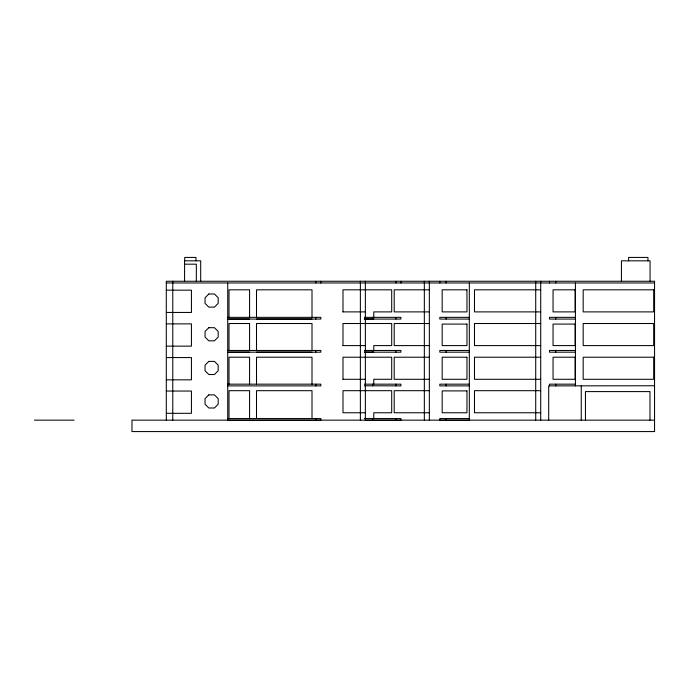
<?xml version="1.0" encoding="UTF-8"?>
<svg xmlns="http://www.w3.org/2000/svg" width="689" height="689" viewBox="0 0 689 689"><rect width="100%" height="100%" fill="white"/><g stroke="black" fill="none" stroke-linecap="round" stroke-linejoin="round"><path stroke-width="1.03" d="M184.574 264.18L196.339 264.18L196.339 281.603M166.299 282.964L654.55 282.964M429.342 289.819L394.203 289.819L394.203 311.893L429.342 311.893M540.71 289.819L474.48 289.819L474.48 311.893L540.71 311.893M166.299 290.172L191.43 290.172L191.43 312.444L166.299 312.444M342.907 311.893L365.368 311.893M227.732 317.353L320.824 317.353L320.824 319.067L227.732 319.067M364.395 317.353L400.903 317.353L400.903 319.067L364.395 319.067M469.321 317.353L439.815 317.353L439.815 319.067L469.321 319.067M575.427 317.353L549.477 317.353L549.477 319.067L575.427 319.067M364.395 318.947L373.782 319.067M429.342 323.52L394.203 323.52L394.203 345.594L429.342 345.594M540.71 323.52L474.48 323.52L474.48 345.594L540.71 345.594M166.299 323.873L191.43 323.873L191.43 346.145L166.299 346.145M342.907 345.594L365.368 345.594M227.732 350.46L320.824 350.46L320.824 352.174L227.732 352.174M364.395 350.46L400.903 350.46L400.903 352.174L364.395 352.174M469.321 350.46L439.815 350.46L439.815 352.174L469.321 352.174M575.427 350.46L549.477 350.46L549.477 352.174L575.427 352.174M364.395 352.062L373.782 352.174M429.342 357.212L394.203 357.212L394.203 379.286L429.342 379.286M540.71 357.212L474.48 357.212L474.48 379.286L540.71 379.286M166.299 357.565L191.43 357.565L191.43 379.837L166.299 379.837M342.907 379.286L365.368 379.286M227.732 384.169L320.824 384.169L320.824 385.883L227.732 385.883M364.395 384.169L400.903 384.169L400.903 385.883L364.395 385.762M469.321 384.169L439.815 384.169L439.815 385.883L469.321 385.883M575.427 384.169L549.477 384.169L549.477 385.883M654.55 385.762L548.702 385.883L548.702 420.152M429.342 390.689L394.203 390.689L394.203 412.763L429.342 412.763M540.71 390.689L474.48 390.689L474.48 412.763L540.71 412.763M166.299 391.042L191.43 391.042L191.43 413.314L166.299 413.314M365.368 412.763L342.993 412.763L342.993 390.689L391.697 390.689L391.697 412.763L373.782 412.763L373.782 418.55M227.732 418.55L320.824 418.55L320.824 420.264L227.732 420.264L227.732 282.964M364.395 418.55L400.903 418.55L400.903 420.264L365.368 420.264L365.368 281.25M469.321 418.55L439.815 418.55L439.815 420.264L469.321 420.264L469.321 282.964M34.45 420.152L74.145 420.152M654.55 420.152L131.969 420.152L131.969 431.572L654.55 431.572L654.55 281.25L166.299 281.25L166.316 420.264M650.063 281.25L650.063 260.83L621.426 260.83L621.426 281.25M649.977 420.152L649.977 391.593L585.443 391.593L585.443 420.152M647.953 260.83L647.953 257.428L628.601 257.428L628.601 260.83M581.258 385.762L581.258 420.152M575.427 282.964L575.427 385.883M555.739 281.25L555.739 282.964M555.739 317.353L555.739 319.067M555.739 350.46L555.739 352.174M555.739 384.169L555.739 385.883M549.477 281.25L549.477 282.964M540.71 281.25L540.71 420.152M535.715 281.25L535.715 420.152M446.084 281.25L446.084 282.964M446.084 317.353L446.084 319.067M446.084 350.46L446.084 352.174M446.084 384.169L446.084 385.883M446.084 418.55L446.084 420.264M439.815 281.25L439.815 282.964M429.342 281.25L429.342 420.152M424.338 281.25L424.338 420.152M400.903 281.25L400.903 282.964M395.908 281.25L395.908 282.964M395.908 317.353L395.908 319.067M395.908 350.46L395.908 352.174M395.908 384.169L395.908 385.883M395.908 418.55L395.908 420.264M373.782 317.353L373.782 311.893L391.697 311.893L391.697 289.819L342.993 289.819L342.993 311.893M373.782 350.46L373.782 345.594L391.697 345.594L391.697 323.52L342.993 323.52L342.993 345.594M373.782 384.169L373.782 379.286L391.697 379.286L391.697 357.212L342.993 357.212L342.993 379.286M372.671 317.353L372.671 319.067M372.671 350.46L372.671 352.174M372.671 384.169L372.671 385.883M372.671 418.55L372.671 420.264M360.373 281.25L360.373 420.152M320.824 281.25L320.824 282.964M315.82 281.25L315.82 282.964M315.82 317.353L315.82 319.067M315.82 350.46L315.82 352.174M315.82 384.169L315.82 385.883M315.82 418.55L315.82 420.264M312.005 317.353L312.005 289.819L256.506 289.819L256.506 317.353M312.005 319.067L256.506 319.067M312.005 350.46L312.005 323.52L256.506 323.52L256.506 350.46M312.005 352.174L256.506 352.174M312.005 384.169L312.005 357.212L256.506 357.212L256.506 384.169M312.005 418.55L312.005 390.689L256.506 390.689L256.506 418.55M249.582 317.353L249.582 289.819L229.015 289.819L229.015 317.353M249.582 319.067L229.015 319.067M249.582 350.46L249.582 323.52L229.015 323.52L229.015 350.46M249.582 352.174L229.015 352.174M249.582 384.169L249.582 357.212L229.015 357.212L229.015 384.169M249.582 418.774L249.582 390.689L229.015 390.689L229.015 418.774M200.697 281.25L200.697 260.83L184.574 260.83L184.574 281.603M195.969 260.83L195.969 257.428L184.704 257.428L184.704 260.83M172.775 281.25L172.775 420.152M208.819 293.996L205.055 297.76L205.055 303.375L208.819 307.13L214.434 307.13L218.189 303.375L218.189 297.76L214.434 293.996L208.819 293.996M208.819 327.697L205.055 331.452L205.055 337.067L208.819 340.831L214.434 340.831L218.189 337.067L218.189 331.452L214.434 327.697L208.819 327.697M208.819 361.389L205.055 365.153L205.055 370.768L208.819 374.523L214.434 374.523L218.189 370.768L218.189 365.153L214.434 361.389L208.819 361.389M208.819 394.866L205.055 398.63L205.055 404.245L208.819 408L214.434 408L218.189 404.245L218.189 398.63L214.434 394.866L208.819 394.866M466.961 289.819L442.174 289.819L442.174 311.893L466.961 311.893L466.961 289.819M575.134 289.819L553.052 289.819L553.052 311.893L575.134 311.893L575.134 289.819M653.689 289.819L583.178 289.819L583.178 311.893L653.689 311.893L653.689 289.819M653.689 323.52L583.178 323.52L583.178 345.594L653.689 345.594L653.689 323.52M466.961 324.088L442.174 324.088L442.174 345.594L466.961 345.594L466.961 324.088M575.134 324.088L553.052 324.088L553.052 345.594L575.134 345.594L575.134 324.088M466.961 357.212L442.174 357.212L442.174 379.286L466.961 379.286L466.961 357.212M575.134 357.212L553.052 357.212L553.052 379.286L575.134 379.286L575.134 357.212M653.689 357.212L583.178 357.212L583.178 379.286L653.689 379.286L653.689 357.212M466.961 390.904L442.174 390.904L442.174 412.763L466.961 412.763L466.961 390.904"/></g></svg>
